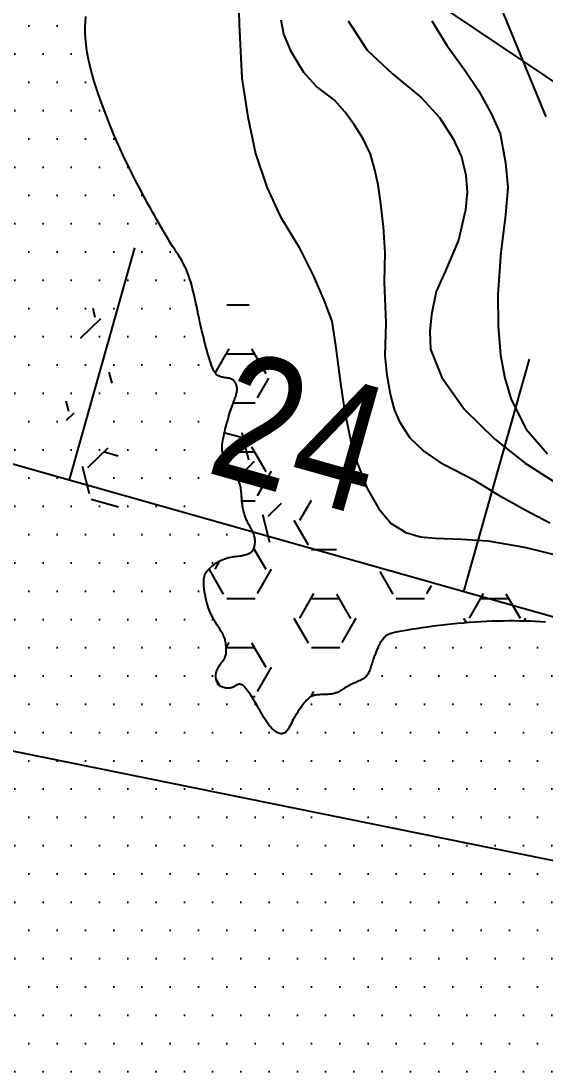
# Model space of a CAD drawing. Header units: millimetres. Extents: x 548366 to 1117317, y 7446967 to 14899125.
# Drawn here: x 553749.5 to 553896.7, y 7455449.2 to 7455742.7 of the extents above; entities that cross this region are included whole.
import ezdxf
from ezdxf.enums import TextEntityAlignment as Align

# ---------------------------------------------------------------- set-up
doc = ezdxf.new("R2010")
doc.units = ezdxf.units.MM
doc.header["$MEASUREMENT"] = 0
for name, color, linetype in [('AFLORAMENTO_ROCHOSO', 32, 'Continuous'), ('CURVA_INTERMEDIÁRIA', 32, 'Continuous'), ('CURVA_MESTRA', 36, 'Continuous'), ('HACHURA_OCEANO', 131, 'Continuous'), ('OCEANO', 5, 'Continuous'), ('RADIAIS', 222, 'Continuous')]:
    doc.layers.add(name, color=color, linetype=linetype)
doc.styles.add('ar_n', font='ARIALN.TTF', dxfattribs={"height": 30})
pattern_1 = [(0, (0, 0), (3.96875, 7.9375), [0, -7.9375])]
pattern_2 = [(0, (0, 0), (0, 13.74815), [7.9375, -15.875]), (120, (0, 0), (-11.906247155, -6.874075), [7.9375, -15.875]), (60, (7.938, 0), (-11.906247155, 6.874075), [7.9375, -15.875])]

msp = doc.modelspace()

# ---------------------------------------------------------------- hatches: boundary and pattern name
at = {"layer": 'AFLORAMENTO_ROCHOSO'}
h = msp.add_hatch(dxfattribs=at)
h.set_pattern_fill('HEX', color=256, scale=2.5, angle=-15.7732, style=0)
h.set_pattern_definition([(344.22679222, (-2005847.746, 431182.314), (3.737163357, 13.230466298), [7.9375, -15.875]), (104.22679222, (-2005847.746, 431182.314), (-13.326501597, -3.378754744), [7.9375, -15.875]), (44.22679222, (-2005840.107, 431180.156), (-9.58933824, 9.851711554), [7.9375, -15.875])])
h.paths.add_polyline_path([(553777.26, 7455616.6), (553774.8, 7455639.78), (553779.42, 7455658.38), (553779.89, 7455659.71), (553771.17, 7455664.76), (553771.08, 7455664.57), (553770.15, 7455662.68), (553769.29, 7455660.93), (553768.51, 7455659.31), (553767.78, 7455657.78), (553767.12, 7455656.34), (553766.5, 7455654.96), (553765.93, 7455653.61), (553765.39, 7455652.28), (553764.88, 7455650.94), (553764.4, 7455649.58), (553763.94, 7455648.16), (553763.52, 7455646.68), (553763.14, 7455645.11), (553762.82, 7455643.43), (553762.55, 7455641.61), (553762.35, 7455639.65), (553762.23, 7455637.51), (553762.18, 7455635.2), (553762.21, 7455632.73), (553762.31, 7455630.15), (553762.46, 7455627.51), (553762.65, 7455624.85), (553762.89, 7455622.21), (553763.16, 7455619.64), (553763.45, 7455617.16), (553763.75, 7455614.83), (553764.07, 7455612.64), (553764.39, 7455610.58), (553764.72, 7455608.65), (553765.04, 7455606.83), (553765.37, 7455605.12), (553765.46, 7455604.67), (553777.99, 7455606.29)])
h = msp.add_hatch(dxfattribs=at)
h.set_pattern_fill('HEX', color=256, scale=2.5, style=0)
h.set_pattern_definition(pattern_2)
h.paths.add_polyline_path([(553834.72, 7455600.84), (553832.28, 7455605.47), (553824.85, 7455622.16), (553818.67, 7455636.99), (553819.9, 7455651.21), (553812.21, 7455665.68), (553799.28, 7455660.56), (553799.32, 7455660.37), (553799.55, 7455659.28), (553799.8, 7455658.15), (553800.07, 7455656.96), (553800.35, 7455655.72), (553800.66, 7455654.44), (553800.98, 7455653.16), (553801.3, 7455651.88), (553801.63, 7455650.65), (553801.94, 7455649.48), (553802.25, 7455648.4), (553802.54, 7455647.45), (553802.81, 7455646.62), (553803.05, 7455645.93), (553803.28, 7455645.35), (553803.49, 7455644.87), (553803.69, 7455644.47), (553803.88, 7455644.15), (553804.06, 7455643.88), (553804.23, 7455643.65), (553804.41, 7455643.46), (553804.58, 7455643.29), (553804.76, 7455643.15), (553804.95, 7455643.03), (553805.15, 7455642.93), (553805.37, 7455642.84), (553805.62, 7455642.77), (553805.89, 7455642.7), (553806.2, 7455642.65), (553806.52, 7455642.6), (553806.86, 7455642.55), (553807.21, 7455642.5), (553807.56, 7455642.45), (553807.89, 7455642.38), (553808.21, 7455642.31), (553808.51, 7455642.21), (553808.89, 7455642.05), (553809.29, 7455641.75), (553809.58, 7455641.41), (553809.81, 7455641.03), (553809.99, 7455640.63), (553810.11, 7455640.22), (553810.19, 7455639.81), (553810.23, 7455639.4), (553810.22, 7455638.98), (553810.16, 7455638.55), (553810.07, 7455638.19), (553810.01, 7455637.94), (553809.92, 7455637.66), (553809.83, 7455637.36), (553809.72, 7455637.04), (553809.59, 7455636.69), (553809.46, 7455636.32), (553809.31, 7455635.92), (553809.16, 7455635.49), (553809, 7455635.04), (553808.83, 7455634.57), (553808.66, 7455634.08), (553808.48, 7455633.56), (553808.31, 7455633.02), (553808.13, 7455632.46), (553807.95, 7455631.88), (553807.77, 7455631.28), (553807.6, 7455630.66), (553807.42, 7455630.03), (553807.25, 7455629.38), (553807.07, 7455628.72), (553806.91, 7455628.05), (553806.75, 7455627.39), (553806.6, 7455626.73), (553806.46, 7455626.09), (553806.34, 7455625.47), (553806.23, 7455624.89), (553806.14, 7455624.35), (553806.07, 7455623.85), (553806.02, 7455623.4), (553806, 7455622.97), (553806, 7455622.55), (553806.04, 7455622.14), (553806.11, 7455621.72), (553806.21, 7455621.29), (553806.35, 7455620.83), (553806.53, 7455620.33), (553806.75, 7455619.8), (553806.99, 7455619.26), (553807.25, 7455618.71), (553807.52, 7455618.17), (553807.8, 7455617.64), (553808.08, 7455617.14), (553808.35, 7455616.69), (553808.61, 7455616.28), (553808.85, 7455615.91), (553809.08, 7455615.59), (553809.3, 7455615.29), (553809.51, 7455615.03), (553809.71, 7455614.78), (553809.89, 7455614.55), (553810.07, 7455614.33), (553810.24, 7455614.11), (553810.4, 7455613.89), (553810.55, 7455613.67), (553810.69, 7455613.44), (553810.81, 7455613.19), (553810.93, 7455612.93), (553811.03, 7455612.65), (553811.12, 7455612.34), (553811.19, 7455612), (553811.25, 7455611.64), (553811.3, 7455611.26), (553811.35, 7455610.86), (553811.38, 7455610.44), (553811.42, 7455610.01), (553811.45, 7455609.58), (553811.49, 7455609.14), (553811.52, 7455608.71), (553811.56, 7455608.27), (553811.6, 7455607.84), (553811.65, 7455607.42), (553811.7, 7455607), (553811.76, 7455606.6), (553811.82, 7455606.21), (553811.88, 7455605.83), (553811.96, 7455605.47), (553812.03, 7455605.12), (553812.12, 7455604.79), (553812.21, 7455604.47), (553812.3, 7455604.16), (553812.4, 7455603.85), (553812.51, 7455603.55), (553812.62, 7455603.25), (553812.74, 7455602.95), (553812.86, 7455602.65), (553813, 7455602.35), (553813.13, 7455602.05), (553813.28, 7455601.75), (553813.43, 7455601.44), (553813.59, 7455601.14), (553813.76, 7455600.83), (553813.94, 7455600.51), (553814.12, 7455600.2), (553814.3, 7455599.88), (553814.47, 7455599.56), (553814.64, 7455599.24), (553814.8, 7455598.91), (553814.93, 7455598.58), (553815.05, 7455598.25), (553815.14, 7455597.91), (553815.21, 7455597.58), (553815.25, 7455597.24), (553815.28, 7455596.91), (553815.28, 7455596.58), (553815.27, 7455596.26), (553815.24, 7455595.94), (553815.2, 7455595.64), (553815.15, 7455595.35), (553815.09, 7455595.07), (553815.01, 7455594.8), (553814.91, 7455594.54), (553814.73, 7455594.18), (553814.41, 7455593.76), (553814.1, 7455593.5), (553813.87, 7455593.34), (553813.62, 7455593.2), (553813.34, 7455593.07), (553813.05, 7455592.96), (553812.74, 7455592.86), (553812.41, 7455592.77), (553812.07, 7455592.69), (553811.72, 7455592.63), (553811.35, 7455592.57), (553810.98, 7455592.52), (553810.59, 7455592.47), (553810.19, 7455592.42), (553809.77, 7455592.37), (553809.35, 7455592.31), (553808.9, 7455592.23), (553808.45, 7455592.14), (553807.98, 7455592.04), (553807.5, 7455591.92), (553807.02, 7455591.77), (553806.53, 7455591.61), (553806.04, 7455591.41), (553805.55, 7455591.19), (553805.06, 7455590.94), (553804.58, 7455590.66), (553804.11, 7455590.36), (553803.66, 7455590.03), (553803.23, 7455589.69), (553802.82, 7455589.34), (553802.44, 7455588.98), (553802.1, 7455588.62), (553801.8, 7455588.27), (553801.55, 7455587.93), (553801.34, 7455587.59), (553801.17, 7455587.23), (553801.04, 7455586.85), (553800.95, 7455586.42), (553800.9, 7455585.94), (553800.87, 7455585.4), (553800.88, 7455584.77), (553800.92, 7455584.06), (553800.99, 7455583.28), (553801.09, 7455582.43), (553801.23, 7455581.53), (553801.41, 7455580.61), (553801.63, 7455579.67), (553801.89, 7455578.73), (553802.2, 7455577.81), (553802.56, 7455576.91), (553802.95, 7455576.06), (553803.37, 7455575.24), (553803.8, 7455574.47), (553804.23, 7455573.74), (553804.65, 7455573.07), (553805.04, 7455572.45), (553805.39, 7455571.9), (553805.7, 7455571.41), (553805.96, 7455570.97), (553806.18, 7455570.58), (553806.36, 7455570.22), (553806.51, 7455569.9), (553806.64, 7455569.59), (553806.75, 7455569.29), (553806.83, 7455568.99), (553806.91, 7455568.69), (553806.97, 7455568.37), (553807.02, 7455568.05), (553807.07, 7455567.73), (553807.1, 7455567.41), (553807.13, 7455567.09), (553807.15, 7455566.77), (553807.17, 7455566.46), (553807.18, 7455566.16), (553807.19, 7455565.77)])
h = msp.add_hatch(dxfattribs=at)
h.set_pattern_fill('HEX', color=256, scale=2.5, angle=-15.7732, style=0)
h.set_pattern_definition([(344.22679222, (-2005808.826, 431214.863), (3.737163357, 13.230466298), [7.9375, -15.875]), (104.22679222, (-2005808.826, 431214.863), (-13.326501597, -3.378754744), [7.9375, -15.875]), (44.22679222, (-2005801.188, 431212.705), (-9.58933824, 9.851711554), [7.9375, -15.875])])
h.paths.add_polyline_path([(553817.87, 7455625.55), (553816.91, 7455638.84), (553804.38, 7455637.22), (553804.61, 7455636.07), (553804.92, 7455634.55), (553805.22, 7455633.12), (553805.51, 7455631.77), (553805.79, 7455630.47), (553806.07, 7455629.22), (553806.35, 7455627.99), (553806.63, 7455626.78), (553806.92, 7455625.57), (553807.21, 7455624.35), (553807.52, 7455623.11), (553807.83, 7455621.85), (553808.15, 7455620.59), (553808.47, 7455619.34), (553808.79, 7455618.12), (553809.11, 7455616.94), (553809.43, 7455615.81), (553809.74, 7455614.74), (553810.04, 7455613.74), (553810.33, 7455612.81), (553810.61, 7455611.92), (553810.86, 7455611.07), (553811.23, 7455609.76), (553811.58, 7455608.1), (553811.75, 7455606.75), (553811.83, 7455605.79), (553811.88, 7455604.81), (553811.9, 7455603.8), (553811.9, 7455602.77), (553811.88, 7455601.74), (553811.85, 7455600.71), (553811.8, 7455599.67), (553811.75, 7455598.65), (553811.69, 7455597.63), (553811.62, 7455596.6), (553811.55, 7455595.56), (553811.49, 7455594.68), (553825.33, 7455596.09), (553824.06, 7455601.97)])
h = msp.add_hatch(dxfattribs=at)
h.set_pattern_fill('HEX', color=256, scale=2.5, style=0)
h.set_pattern_definition(pattern_2)
h.paths.add_polyline_path([(553856.43, 7455571.36), (553857.66, 7455571.58), (553859.02, 7455571.81), (553860, 7455571.96), (553860, 7455584.74), (553857.02, 7455585.08), (553838.46, 7455593.73), (553834.72, 7455600.84), (553807.2, 7455565.78), (553807.14, 7455564.8), (553806.79, 7455563.92), (553806.33, 7455563.22), (553805.99, 7455562.77), (553805.78, 7455562.48), (553805.57, 7455562.19), (553805.36, 7455561.9), (553805.17, 7455561.61), (553804.99, 7455561.31), (553804.82, 7455561), (553804.67, 7455560.69), (553804.55, 7455560.36), (553804.44, 7455560.03), (553804.35, 7455559.68), (553804.29, 7455559.32), (553804.26, 7455558.94), (553804.26, 7455558.55), (553804.29, 7455558.17), (553804.35, 7455557.79), (553804.44, 7455557.42), (553804.57, 7455557.06), (553804.74, 7455556.74), (553804.95, 7455556.44), (553805.2, 7455556.18), (553805.49, 7455555.96), (553805.8, 7455555.78), (553806.13, 7455555.62), (553806.47, 7455555.51), (553806.81, 7455555.42), (553807.14, 7455555.36), (553807.46, 7455555.33), (553807.76, 7455555.33), (553808.03, 7455555.35), (553808.29, 7455555.39), (553808.52, 7455555.45), (553808.74, 7455555.52), (553808.95, 7455555.6), (553809.13, 7455555.69), (553809.31, 7455555.78), (553809.47, 7455555.88), (553809.63, 7455555.97), (553810.17, 7455556.28), (553810.88, 7455556.53), (553811.7, 7455556.3), (553812.47, 7455555.56), (553813.13, 7455554.72), (553813.64, 7455554), (553814.17, 7455553.2), (553814.78, 7455552.27), (553815.37, 7455551.3), (553815.9, 7455550.4), (553816.36, 7455549.57), (553816.68, 7455548.99), (553817.01, 7455548.39), (553817.36, 7455547.78), (553817.72, 7455547.16), (553818.09, 7455546.56), (553818.47, 7455545.98), (553818.85, 7455545.44), (553819.24, 7455544.93), (553819.63, 7455544.48), (553820.01, 7455544.07), (553820.4, 7455543.72), (553820.78, 7455543.4), (553821.15, 7455543.14), (553821.5, 7455542.93), (553821.85, 7455542.77), (553822.18, 7455542.65), (553822.5, 7455542.59), (553822.8, 7455542.58), (553823.09, 7455542.61), (553823.36, 7455542.7), (553823.63, 7455542.84), (553823.88, 7455543.02), (553824.11, 7455543.26), (553824.34, 7455543.54), (553824.56, 7455543.88), (553824.78, 7455544.25), (553825, 7455544.66), (553825.23, 7455545.1), (553825.64, 7455545.92), (553826.14, 7455546.84), (553826.79, 7455547.9), (553827.48, 7455548.97), (553828.16, 7455549.95), (553828.79, 7455550.83), (553829.43, 7455551.66), (553830.15, 7455552.45), (553830.96, 7455553.03), (553831.9, 7455553.38), (553832.96, 7455553.52), (553833.89, 7455553.56), (553834.93, 7455553.59), (553835.3, 7455553.61), (553835.68, 7455553.63), (553836.06, 7455553.65), (553836.43, 7455553.68), (553836.79, 7455553.72), (553837.14, 7455553.77), (553837.47, 7455553.84), (553837.79, 7455553.92), (553838.09, 7455554.02), (553838.38, 7455554.14), (553838.65, 7455554.27), (553838.91, 7455554.42), (553839.16, 7455554.58), (553839.42, 7455554.75), (553840.08, 7455555.2), (553840.82, 7455555.65), (553841.85, 7455556.19), (553842.78, 7455556.63), (553843.36, 7455556.9), (553843.72, 7455557.06), (553844.08, 7455557.23), (553844.44, 7455557.39), (553844.78, 7455557.56), (553845.1, 7455557.73), (553845.41, 7455557.9), (553845.7, 7455558.08), (553845.97, 7455558.27), (553846.21, 7455558.47), (553846.44, 7455558.68), (553846.64, 7455558.9), (553846.83, 7455559.14), (553847.01, 7455559.4), (553847.16, 7455559.67), (553847.31, 7455559.96), (553847.45, 7455560.28), (553847.58, 7455560.61), (553847.7, 7455560.96), (553847.81, 7455561.31), (553847.92, 7455561.67), (553848.02, 7455562.03), (553848.25, 7455562.8), (553848.53, 7455563.66), (553848.84, 7455564.48), (553849.22, 7455565.49), (553849.51, 7455566.2), (553849.88, 7455567), (553850.36, 7455567.9), (553850.94, 7455568.82), (553851.6, 7455569.67), (553852.31, 7455570.26), (553853.41, 7455570.68), (553854.48, 7455570.96), (553855.36, 7455571.15)])
h = msp.add_hatch(dxfattribs=at)
h.set_pattern_fill('HEX', color=256, scale=2.5, style=0)
h.set_pattern_definition(pattern_2)
h.paths.add_polyline_path([(553987.54, 7455560.35), (553977.02, 7455565.3), (553964.65, 7455565.92), (553957.23, 7455566.53), (553942.38, 7455572.1), (553931.87, 7455578.9), (553919.5, 7455580.13), (553910.22, 7455581.99), (553896.61, 7455583.84), (553878.67, 7455582.6), (553860, 7455584.74), (553860, 7455571.96), (553860.51, 7455572.04), (553862.08, 7455572.28), (553863.71, 7455572.5), (553865.39, 7455572.73), (553867.08, 7455572.94), (553868.78, 7455573.14), (553870.46, 7455573.32), (553872.13, 7455573.48), (553873.79, 7455573.64), (553875.44, 7455573.77), (553877.08, 7455573.89), (553878.7, 7455573.99), (553880.3, 7455574.07), (553881.88, 7455574.14), (553883.45, 7455574.18), (553885, 7455574.21), (553886.53, 7455574.23), (553888.05, 7455574.23), (553889.55, 7455574.21), (553891.04, 7455574.18), (553892.52, 7455574.14), (553893.98, 7455574.08), (553895.44, 7455574), (553896.88, 7455573.9), (553898.3, 7455573.75), (553899.72, 7455573.56), (553901.12, 7455573.32), (553902.51, 7455573.01), (553903.89, 7455572.63), (553905.26, 7455572.18), (553906.61, 7455571.65), (553907.93, 7455571.07), (553909.22, 7455570.42), (553910.48, 7455569.73), (553911.69, 7455569.01), (553912.85, 7455568.25), (553913.96, 7455567.48), (553915.01, 7455566.69), (553916, 7455565.9), (553916.93, 7455565.13), (553917.8, 7455564.4), (553918.62, 7455563.71), (553919.38, 7455563.08), (553920.1, 7455562.52), (553920.76, 7455562.05), (553921.37, 7455561.69), (553921.96, 7455561.39), (553922.52, 7455561.15), (553923.09, 7455560.94), (553924.07, 7455560.56), (553925.31, 7455559.98), (553926.46, 7455559.27), (553927.33, 7455558.67), (553928.28, 7455557.98), (553929.3, 7455557.19), (553930.37, 7455556.31), (553931.51, 7455555.36), (553932.71, 7455554.33), (553933.96, 7455553.24), (553935.26, 7455552.08), (553936.63, 7455550.89), (553938.09, 7455549.66), (553939.66, 7455548.43), (553941.36, 7455547.21), (553943.21, 7455546.01), (553945.22, 7455544.86), (553947.43, 7455543.77), (553949.83, 7455542.75), (553952.4, 7455541.81), (553955.11, 7455540.95), (553957.92, 7455540.14), (553960.78, 7455539.4), (553963.68, 7455538.72), (553966.56, 7455538.08), (553969.39, 7455537.5), (553972.13, 7455536.95), (553974.77, 7455536.44), (553977.28, 7455535.95), (553979.63, 7455535.46), (553981.81, 7455534.96), (553983.78, 7455534.45), (553985.53, 7455533.9), (553987.04, 7455533.32), (553988.28, 7455532.68), (553990.63, 7455549.85)])
at = {"layer": 'HACHURA_OCEANO'}
h = msp.add_hatch(dxfattribs=at)
h.set_pattern_fill('DOTS', color=256, scale=5, style=0)
h.set_pattern_definition(pattern_1)
h.paths.add_polyline_path([(553788.36, 7455685.71), (553787.72, 7455686.83), (553787.09, 7455687.95), (553786.48, 7455689.04), (553785.87, 7455690.13), (553785.27, 7455691.22), (553784.67, 7455692.32), (553784.06, 7455693.45), (553783.44, 7455694.62), (553782.79, 7455695.85), (553782.11, 7455697.14), (553781.4, 7455698.51), (553780.66, 7455699.97), (553779.88, 7455701.53), (553779.07, 7455703.19), (553778.23, 7455704.96), (553777.36, 7455706.85), (553776.46, 7455708.88), (553775.53, 7455711.04), (553774.58, 7455713.34), (553773.62, 7455715.75), (553772.68, 7455718.22), (553771.77, 7455720.73), (553770.9, 7455723.23), (553770.11, 7455725.68), (553769.42, 7455728.05), (553768.83, 7455730.29), (553768.37, 7455732.38), (553768.03, 7455734.32), (553767.79, 7455736.14), (553767.65, 7455737.85), (553767.58, 7455739.46), (553767.58, 7455741), (553767.64, 7455742.49), (553767.73, 7455743.93), (553767.86, 7455745.36), (553768.02, 7455746.79), (553768.2, 7455748.24), (553768.42, 7455749.74), (553768.67, 7455751.31), (553768.95, 7455752.97), (553769.26, 7455754.75), (553769.61, 7455756.66), (553769.99, 7455758.73), (553770.4, 7455760.93), (553770.82, 7455763.22), (553771.24, 7455765.57), (553771.66, 7455767.94), (553772.07, 7455770.3), (553772.44, 7455772.61), (553772.78, 7455774.85), (553773.08, 7455776.98), (553773.33, 7455778.98), (553773.54, 7455780.85), (553773.71, 7455782.59), (553773.84, 7455784.17), (553773.94, 7455785.6), (553774, 7455786.85), (553774.03, 7455787.94), (553774.03, 7455788.84), (553774, 7455789.58), (553773.95, 7455790.17), (553773.88, 7455790.64), (553773.79, 7455791), (553773.7, 7455791.28), (553773.59, 7455791.5), (553773.48, 7455791.67), (553773.36, 7455791.81), (553773.24, 7455791.94), (553773.1, 7455792.04), (553772.94, 7455792.12), (553772.74, 7455792.19), (553772.51, 7455792.25), (553772.24, 7455792.29), (553771.91, 7455792.32), (553771.52, 7455792.35), (553771.09, 7455792.37), (553770.62, 7455792.37), (553770.12, 7455792.37), (553769.6, 7455792.36), (553769.07, 7455792.33), (553768.54, 7455792.3), (553768.03, 7455792.24), (553767.53, 7455792.18), (553767, 7455792.1), (553766.41, 7455792.01), (553765.69, 7455791.92), (553764.82, 7455791.82), (553763.73, 7455791.72), (553762.39, 7455791.62), (553760.74, 7455791.53), (553758.76, 7455791.45), (553756.49, 7455791.37), (553753.96, 7455791.29), (553751.23, 7455791.23), (553748.35, 7455791.16), (553745.36, 7455791.1), (553742.32, 7455791.04), (553739.28, 7455790.98), (553736.27, 7455790.92), (553733.3, 7455790.86), (553730.36, 7455790.8), (553727.43, 7455790.75), (553724.52, 7455790.7), (553721.61, 7455790.66), (553718.69, 7455790.62), (553715.76, 7455790.58), (553712.81, 7455790.56), (553709.86, 7455790.54), (553706.92, 7455790.52), (553704.01, 7455790.51), (553701.15, 7455790.51), (553698.35, 7455790.5), (553695.64, 7455790.5), (553693.03, 7455790.5), (553690.53, 7455790.5), (553688.12, 7455790.5), (553685.76, 7455790.48), (553683.43, 7455790.45), (553681.09, 7455790.41), (553678.71, 7455790.34), (553676.26, 7455790.24), (553673.71, 7455790.11), (553671.03, 7455789.94), (553668.22, 7455789.74), (553665.29, 7455789.5), (553662.24, 7455789.22), (553659.08, 7455788.9), (553655.82, 7455788.55), (553652.45, 7455788.16), (553649, 7455787.74), (553645.44, 7455787.27), (553641.79, 7455786.77), (553638.01, 7455786.22), (553634.1, 7455785.63), (553630.04, 7455784.98), (553625.81, 7455784.29), (553621.4, 7455783.54), (553616.79, 7455782.73), (553613.42, 7455782.12), (553621.9, 7455621.64), (553806.21, 7455621.29), (553806.06, 7455621.94), (553805.99, 7455622.74), (553806.03, 7455623.59), (553806.14, 7455624.35), (553806.23, 7455624.89), (553806.34, 7455625.47), (553806.46, 7455626.09), (553806.6, 7455626.73), (553806.75, 7455627.39), (553806.91, 7455628.05), (553807.07, 7455628.72), (553807.25, 7455629.38), (553807.42, 7455630.03), (553807.6, 7455630.66), (553807.77, 7455631.28), (553807.95, 7455631.88), (553808.22, 7455632.74), (553808.57, 7455633.82), (553808.9, 7455634.77), (553809.16, 7455635.49), (553809.31, 7455635.92), (553809.46, 7455636.32), (553809.59, 7455636.69), (553809.72, 7455637.04), (553809.83, 7455637.36), (553809.92, 7455637.66), (553810.01, 7455637.94), (553810.07, 7455638.19), (553810.13, 7455638.43), (553810.17, 7455638.66), (553810.2, 7455638.88), (553810.22, 7455639.09), (553810.23, 7455639.3), (553810.22, 7455639.5), (553810.2, 7455639.71), (553810.17, 7455639.92), (553810.13, 7455640.12), (553810.08, 7455640.32), (553810.02, 7455640.53), (553809.94, 7455640.73), (553809.86, 7455640.92), (553809.76, 7455641.12), (553809.65, 7455641.31), (553809.52, 7455641.49), (553809.37, 7455641.66), (553809.19, 7455641.82), (553808.99, 7455641.97), (553808.77, 7455642.1), (553808.51, 7455642.21), (553808.21, 7455642.31), (553807.89, 7455642.38), (553807.56, 7455642.45), (553807.21, 7455642.5), (553806.86, 7455642.55), (553806.29, 7455642.63), (553805.73, 7455642.73), (553805.13, 7455642.91), (553804.58, 7455643.27), (553804.14, 7455643.76), (553803.78, 7455644.29), (553803.39, 7455645.08), (553803.05, 7455645.93), (553802.81, 7455646.62), (553802.54, 7455647.45), (553802.25, 7455648.4), (553801.94, 7455649.48), (553801.63, 7455650.65), (553801.3, 7455651.88), (553800.98, 7455653.16), (553800.66, 7455654.44), (553800.35, 7455655.72), (553800.07, 7455656.96), (553799.8, 7455658.15), (553799.55, 7455659.28), (553799.32, 7455660.37), (553799.09, 7455661.42), (553798.88, 7455662.44), (553798.66, 7455663.45), (553798.44, 7455664.45), (553798.22, 7455665.45), (553797.98, 7455666.45), (553797.73, 7455667.46), (553797.47, 7455668.46), (553797.19, 7455669.44), (553796.89, 7455670.41), (553796.58, 7455671.34), (553796.24, 7455672.24), (553795.88, 7455673.09), (553795.5, 7455673.9), (553795.1, 7455674.67), (553794.67, 7455675.41), (553794.22, 7455676.16), (553793.74, 7455676.91), (553793.23, 7455677.69), (553792.7, 7455678.51), (553792.13, 7455679.38), (553791.54, 7455680.33), (553790.93, 7455681.33), (553790.3, 7455682.38), (553789.66, 7455683.47), (553789.01, 7455684.58)])
h = msp.add_hatch(dxfattribs=at)
h.set_pattern_fill('DOTS', color=256, scale=5, style=0)
h.set_pattern_definition(pattern_1)
h.paths.add_polyline_path([(553860, 7455571.96), (553859.02, 7455571.81), (553857.66, 7455571.58), (553856.43, 7455571.36), (553855.36, 7455571.15), (553854.48, 7455570.96), (553853.75, 7455570.77), (553853.17, 7455570.59), (553852.71, 7455570.41), (553852.34, 7455570.23), (553852.04, 7455570.03), (553851.79, 7455569.82), (553851.57, 7455569.6), (553851.35, 7455569.34), (553851.14, 7455569.07), (553850.93, 7455568.79), (553850.73, 7455568.49), (553850.54, 7455568.18), (553850.35, 7455567.87), (553850.18, 7455567.57), (553850.02, 7455567.27), (553849.88, 7455566.98), (553849.74, 7455566.7), (553849.62, 7455566.43), (553849.5, 7455566.16), (553849.39, 7455565.89), (553849.28, 7455565.63), (553849.18, 7455565.37), (553849.08, 7455565.1), (553848.97, 7455564.83), (553848.87, 7455564.56), (553848.76, 7455564.28), (553848.65, 7455563.99), (553848.55, 7455563.69), (553848.44, 7455563.38), (553848.34, 7455563.06), (553848.23, 7455562.73), (553848.13, 7455562.39), (553848.02, 7455562.03), (553847.85, 7455561.44), (553847.63, 7455560.76), (553847.38, 7455560.1), (553847.09, 7455559.52), (553846.66, 7455558.89), (553846.1, 7455558.37), (553845.58, 7455558), (553844.97, 7455557.65), (553844.31, 7455557.33), (553843.72, 7455557.06), (553843.36, 7455556.9), (553842.99, 7455556.73), (553842.62, 7455556.56), (553842.25, 7455556.38), (553841.89, 7455556.21), (553841.53, 7455556.03), (553841.19, 7455555.84), (553840.85, 7455555.66), (553840.53, 7455555.48), (553840.23, 7455555.29), (553839.95, 7455555.11), (553839.68, 7455554.92), (553839.24, 7455554.62), (553838.76, 7455554.33), (553838.23, 7455554.06), (553837.65, 7455553.87), (553836.98, 7455553.74), (553836.27, 7455553.66), (553835.53, 7455553.62), (553834.91, 7455553.59), (553834.52, 7455553.58), (553834.14, 7455553.57), (553833.76, 7455553.56), (553833.39, 7455553.54), (553833.04, 7455553.52), (553832.7, 7455553.48), (553832.38, 7455553.44), (553832.08, 7455553.39), (553831.8, 7455553.33), (553831.55, 7455553.25), (553831.3, 7455553.16), (553831.07, 7455553.06), (553830.86, 7455552.94), (553830.65, 7455552.81), (553830.45, 7455552.66), (553830.25, 7455552.5), (553830.05, 7455552.32), (553829.84, 7455552.11), (553829.63, 7455551.88), (553829.41, 7455551.62), (553829.17, 7455551.32), (553828.92, 7455550.99), (553828.64, 7455550.61), (553828.33, 7455550.19), (553828.01, 7455549.73), (553827.67, 7455549.24), (553827.32, 7455548.72), (553826.97, 7455548.19), (553826.64, 7455547.65), (553826.31, 7455547.12), (553826, 7455546.59), (553825.72, 7455546.07), (553825.47, 7455545.57), (553825.23, 7455545.1), (553824.86, 7455544.38), (553824.44, 7455543.67), (553824, 7455543.11), (553823.5, 7455542.74), (553822.95, 7455542.57), (553822.35, 7455542.6), (553821.68, 7455542.82), (553820.96, 7455543.25), (553820.2, 7455543.87), (553819.43, 7455544.69), (553818.85, 7455545.44), (553818.47, 7455545.98), (553818.09, 7455546.56), (553817.72, 7455547.16), (553817.36, 7455547.78), (553817.01, 7455548.39), (553816.68, 7455548.99), (553816.36, 7455549.57), (553816.05, 7455550.12), (553815.77, 7455550.62), (553815.5, 7455551.08), (553815.25, 7455551.51), (553815, 7455551.91), (553814.76, 7455552.3), (553814.52, 7455552.67), (553814.28, 7455553.04), (553814.04, 7455553.4), (553813.79, 7455553.77), (553813.53, 7455554.15), (553813.27, 7455554.51), (553813.02, 7455554.87), (553812.76, 7455555.2), (553812.51, 7455555.5), (553812.26, 7455555.77), (553812.02, 7455555.99), (553811.8, 7455556.17), (553811.58, 7455556.3), (553811.38, 7455556.39), (553811.19, 7455556.44), (553811, 7455556.47), (553810.83, 7455556.46), (553810.66, 7455556.44), (553810.5, 7455556.4), (553810.35, 7455556.35), (553810.21, 7455556.29), (553810.06, 7455556.22), (553809.92, 7455556.14), (553809.78, 7455556.05), (553809.4, 7455555.83), (553808.92, 7455555.58), (553808.28, 7455555.37), (553807.61, 7455555.32), (553806.97, 7455555.38), (553806.28, 7455555.55), (553805.62, 7455555.86), (553805.05, 7455556.3), (553804.64, 7455556.88), (553804.38, 7455557.58), (553804.26, 7455558.35), (553804.26, 7455559.13), (553804.38, 7455559.85), (553804.6, 7455560.52), (553804.89, 7455561.15), (553805.25, 7455561.74), (553805.62, 7455562.27), (553805.99, 7455562.77), (553806.2, 7455563.05), (553806.4, 7455563.33), (553806.58, 7455563.61), (553806.75, 7455563.88), (553806.88, 7455564.16), (553806.99, 7455564.44), (553807.07, 7455564.72), (553807.13, 7455565), (553807.17, 7455565.28), (553807.19, 7455565.57), (553807.19, 7455565.86), (553807.18, 7455566.16), (553807.17, 7455566.46), (553807.15, 7455566.77), (553807.13, 7455567.09), (553807.1, 7455567.41), (553807.07, 7455567.73), (553807.02, 7455568.05), (553806.97, 7455568.37), (553806.91, 7455568.69), (553806.83, 7455568.99), (553806.75, 7455569.29), (553806.64, 7455569.59), (553806.51, 7455569.9), (553806.36, 7455570.22), (553806.18, 7455570.58), (553805.96, 7455570.97), (553805.7, 7455571.41), (553805.39, 7455571.9), (553805.04, 7455572.45), (553804.65, 7455573.07), (553804.23, 7455573.74), (553803.8, 7455574.47), (553803.37, 7455575.24), (553802.95, 7455576.06), (553802.56, 7455576.91), (553802.2, 7455577.81), (553801.89, 7455578.73), (553801.63, 7455579.67), (553801.41, 7455580.61), (553801.23, 7455581.53), (553801.09, 7455582.43), (553800.99, 7455583.28), (553800.92, 7455584.06), (553800.88, 7455584.77), (553800.87, 7455585.4), (553800.91, 7455586.21), (553801.09, 7455587.05), (553801.42, 7455587.75), (553801.93, 7455588.44), (553802.62, 7455589.16), (553803.44, 7455589.87), (553804.35, 7455590.53), (553805.29, 7455591.08), (553806.27, 7455591.52), (553807.25, 7455591.85), (553808.2, 7455592.1), (553809.1, 7455592.27), (553809.91, 7455592.39), (553810.59, 7455592.47), (553810.98, 7455592.52), (553811.35, 7455592.57), (553811.72, 7455592.63), (553812.07, 7455592.69), (553812.41, 7455592.77), (553812.74, 7455592.86), (553813.05, 7455592.96), (553813.34, 7455593.07), (553813.62, 7455593.2), (553813.87, 7455593.34), (553814.1, 7455593.5), (553814.31, 7455593.68), (553814.5, 7455593.87), (553814.65, 7455594.08), (553814.79, 7455594.3), (553814.91, 7455594.54), (553815.01, 7455594.8), (553815.09, 7455595.07), (553815.15, 7455595.35), (553815.2, 7455595.64), (553815.24, 7455595.94), (553815.27, 7455596.26), (553815.28, 7455596.58), (553815.28, 7455596.91), (553815.25, 7455597.24), (553815.21, 7455597.58), (553815.14, 7455597.91), (553815.05, 7455598.25), (553814.93, 7455598.58), (553814.8, 7455598.91), (553814.64, 7455599.24), (553814.47, 7455599.56), (553814.3, 7455599.88), (553814.12, 7455600.2), (553813.81, 7455600.73), (553813.51, 7455601.29), (553813.2, 7455601.9), (553812.93, 7455602.5), (553812.68, 7455603.1), (553812.45, 7455603.71), (553812.25, 7455604.32), (553812.07, 7455604.96), (553811.92, 7455605.64), (553811.79, 7455606.39), (553811.68, 7455607.19), (553811.58, 7455608.04), (553811.5, 7455608.89), (553811.45, 7455609.58), (553811.42, 7455610.01), (553811.38, 7455610.44), (553811.35, 7455610.86), (553811.3, 7455611.26), (553811.25, 7455611.64), (553811.19, 7455612), (553811.12, 7455612.34), (553811.03, 7455612.65), (553810.93, 7455612.93), (553810.81, 7455613.19), (553810.69, 7455613.44), (553810.55, 7455613.67), (553810.4, 7455613.89), (553810.24, 7455614.11), (553810.07, 7455614.33), (553809.89, 7455614.55), (553809.56, 7455614.96), (553809.18, 7455615.45), (553808.72, 7455616.09), (553808.22, 7455616.9), (553807.66, 7455617.9), (553807.25, 7455618.71), (553806.99, 7455619.26), (553806.75, 7455619.8), (553806.42, 7455620.61), (553806.21, 7455621.29), (553621.9, 7455621.64), (553632.94, 7455412.75), (553860, 7455412.75)])
h = msp.add_hatch(dxfattribs=at)
h.set_pattern_fill('DOTS', color=256, scale=5, style=0)
h.set_pattern_definition(pattern_1)
h.paths.add_polyline_path([(553915.11, 7455566.6), (553915.01, 7455566.69), (553913.96, 7455567.48), (553912.85, 7455568.25), (553911.69, 7455569.01), (553910.48, 7455569.73), (553909.22, 7455570.42), (553907.93, 7455571.07), (553906.61, 7455571.65), (553905.26, 7455572.18), (553903.89, 7455572.63), (553902.51, 7455573.01), (553901.12, 7455573.32), (553899.72, 7455573.56), (553898.3, 7455573.75), (553896.88, 7455573.9), (553895.44, 7455574), (553893.98, 7455574.08), (553892.52, 7455574.14), (553891.04, 7455574.18), (553889.55, 7455574.21), (553888.05, 7455574.23), (553886.53, 7455574.23), (553885, 7455574.21), (553883.45, 7455574.18), (553881.88, 7455574.14), (553880.3, 7455574.07), (553878.7, 7455573.99), (553877.08, 7455573.89), (553875.44, 7455573.77), (553873.79, 7455573.64), (553872.13, 7455573.48), (553870.46, 7455573.32), (553868.78, 7455573.14), (553867.08, 7455572.94), (553865.39, 7455572.73), (553863.71, 7455572.5), (553862.08, 7455572.28), (553860.51, 7455572.04), (553860, 7455571.96), (553860, 7455412.75), (553942.42, 7455412.75)])
h.paths.add_polyline_path([(554046, 7455449.01), (554044.11, 7455450.72), (554042.35, 7455452.4), (554040.72, 7455454.02), (554039.27, 7455455.58), (554038, 7455457.08), (554036.93, 7455458.51), (554036.01, 7455459.87), (554035.17, 7455461.19), (554034.33, 7455462.49), (554033.45, 7455463.77), (554032.43, 7455465.07), (554031.23, 7455466.39), (554029.76, 7455467.75), (554027.99, 7455469.16), (554025.95, 7455470.62), (554023.71, 7455472.12), (554021.31, 7455473.64), (554018.83, 7455475.19), (554016.33, 7455476.74), (554013.85, 7455478.29), (554011.47, 7455479.82), (554009.22, 7455481.34), (554007.12, 7455482.83), (554005.15, 7455484.28), (554003.29, 7455485.69), (554001.53, 7455487.05), (553999.87, 7455488.36), (553998.28, 7455489.6), (553996.76, 7455490.77), (553995.3, 7455491.87), (553993.9, 7455492.91), (553992.58, 7455493.9), (553991.33, 7455494.85), (553990.18, 7455495.77), (553989.13, 7455496.68), (553988.18, 7455497.59), (553987.36, 7455498.51), (553986.67, 7455499.45), (553986.09, 7455500.41), (553985.82, 7455500.98), (553923.75, 7455517.92), (553942.42, 7455412.75), (554118.69, 7455412.75), (554117.78, 7455413.12), (554114.16, 7455414.59), (554110.52, 7455416.06), (554106.91, 7455417.51), (554103.32, 7455418.91), (554099.8, 7455420.26), (554096.36, 7455421.53), (554093.02, 7455422.71), (554089.8, 7455423.78), (554086.7, 7455424.78), (554083.71, 7455425.73), (554080.83, 7455426.66), (554078.05, 7455427.61), (554075.37, 7455428.6), (554072.76, 7455429.67), (554070.24, 7455430.85), (554067.79, 7455432.16), (554065.4, 7455433.59), (554063.07, 7455435.12), (554060.8, 7455436.74), (554058.57, 7455438.43), (554056.39, 7455440.17), (554054.24, 7455441.94), (554052.12, 7455443.72), (554050.02, 7455445.5), (554047.97, 7455447.27)])

# ---------------------------------------------------------------- linework, layer by layer
at = {"layer": 'CURVA_INTERMEDIÁRIA'}
for points, elevation in [([(553810.44, 7455755.62), (553810.77, 7455741.78), (553811.56, 7455726.63), (553813.28, 7455715.78), (553815.37, 7455705.53), (553818.54, 7455696), (553822.45, 7455687.7), (553827.55, 7455679.26), (553831.69, 7455671.06), (553834.62, 7455664.31), (553836.82, 7455658.41), (553837.82, 7455651.54), (553839.33, 7455640.24), (553840.35, 7455633.42), (553842.71, 7455621.84), (553846.65, 7455611.66), (553850.01, 7455605.73), (553853.5, 7455601.62), (553857.61, 7455599.08), (553861.72, 7455597.88), (553865.96, 7455597.52), (553873.23, 7455597.18), (553880.62, 7455596.71), (553890.98, 7455595), (553902, 7455592.25)], 10), ([(553898.04, 7455601.67), (553891.14, 7455605.33), (553884.38, 7455609.13), (553877.05, 7455613.57), (553868.15, 7455618.18), (553862.47, 7455622.1), (553858.79, 7455625.58), (553856.07, 7455629.92), (553854.39, 7455633.58), (553853.32, 7455637.92), (553852.33, 7455643.14), (553851.85, 7455648.76), (553852.06, 7455657.89), (553851.66, 7455669.47), (553851.8, 7455677.73), (553851.34, 7455684.94), (553850.52, 7455692.08), (553849.81, 7455696.69), (553848.93, 7455700.87), (553847.69, 7455705.31), (553845.67, 7455709.58), (553843.22, 7455713.41), (553840.51, 7455717.24), (553837.58, 7455720.51), (553832.53, 7455724.28), (553828.95, 7455728.28), (553825.53, 7455733.95), (553823.34, 7455739), (553822.58, 7455742.91)], 20), ([(553841.43, 7455742.77), (553846.72, 7455734.47), (553853.89, 7455727.83), (553861.93, 7455721.21), (553867.11, 7455715.65), (553870.94, 7455709.58), (553873.28, 7455704.6), (553874.46, 7455699.45), (553874.81, 7455694.63), (553874.33, 7455689.65), (553872.37, 7455681.18), (553868.75, 7455672.54), (553866.11, 7455666.73), (553864.81, 7455660.33), (553864.33, 7455655.52), (553864.52, 7455650.54), (553867.71, 7455642.57), (553874.07, 7455633.61), (553882.58, 7455625.31), (553891.09, 7455618.51), (553902.58, 7455611.2)], 30), ([(553864.96, 7455742.74), (553869.26, 7455735.77), (553874.18, 7455728.89), (553878.05, 7455723.17), (553881.56, 7455716.7), (553884.08, 7455711.13), (553885.58, 7455702.89), (553886.23, 7455695.95), (553885.63, 7455688.24), (553884.3, 7455677.67), (553883.47, 7455665.99), (553883.51, 7455657.04), (553884.17, 7455648.83), (553885.45, 7455642.41), (553887.22, 7455636.44), (553891.37, 7455628.12), (553897.37, 7455621.16)], 40)]:
    msp.add_lwpolyline(points, dxfattribs=dict(at, elevation=elevation))
at = {"layer": 'CURVA_MESTRA', "elevation": 50}
msp.add_lwpolyline([(553897.03, 7455715.78), (553883.96, 7455747.6)], dxfattribs=at)
at = {"layer": 'OCEANO', "ltscale": 2.5}
msp.add_lwpolyline([(553896.88, 7455573.9), (553895.44, 7455574), (553893.98, 7455574.08), (553892.52, 7455574.14), (553891.04, 7455574.18), (553889.55, 7455574.21), (553888.05, 7455574.23), (553886.53, 7455574.23), (553885, 7455574.21), (553883.45, 7455574.18), (553881.88, 7455574.14), (553880.3, 7455574.07), (553878.7, 7455573.99), (553877.08, 7455573.89), (553875.44, 7455573.77), (553873.79, 7455573.64), (553872.13, 7455573.48), (553870.46, 7455573.32), (553868.78, 7455573.14), (553867.08, 7455572.94), (553865.39, 7455572.73), (553863.71, 7455572.5), (553862.08, 7455572.28), (553860.51, 7455572.04), (553859.02, 7455571.81), (553857.66, 7455571.58), (553856.43, 7455571.36), (553855.36, 7455571.15), (553854.48, 7455570.96), (553853.75, 7455570.77), (553853.17, 7455570.59), (553852.71, 7455570.41), (553852.34, 7455570.23), (553852.04, 7455570.03), (553851.79, 7455569.82), (553851.57, 7455569.6), (553851.35, 7455569.34), (553851.14, 7455569.07), (553850.93, 7455568.79), (553850.73, 7455568.49), (553850.54, 7455568.18), (553850.35, 7455567.87), (553850.18, 7455567.57), (553850.02, 7455567.27), (553849.88, 7455566.98), (553849.74, 7455566.7), (553849.62, 7455566.43), (553849.5, 7455566.16), (553849.39, 7455565.89), (553849.28, 7455565.63), (553849.18, 7455565.37), (553849.08, 7455565.1), (553848.97, 7455564.83), (553848.87, 7455564.56), (553848.76, 7455564.28), (553848.65, 7455563.99), (553848.55, 7455563.69), (553848.44, 7455563.38), (553848.34, 7455563.06), (553848.23, 7455562.73), (553848.13, 7455562.39), (553848.02, 7455562.03), (553847.92, 7455561.67), (553847.81, 7455561.31), (553847.7, 7455560.96), (553847.58, 7455560.61), (553847.45, 7455560.28), (553847.31, 7455559.96), (553847.16, 7455559.67), (553847.01, 7455559.4), (553846.83, 7455559.14), (553846.64, 7455558.9), (553846.44, 7455558.68), (553846.21, 7455558.47), (553845.97, 7455558.27), (553845.7, 7455558.08), (553845.41, 7455557.9), (553845.1, 7455557.73), (553844.78, 7455557.56), (553844.44, 7455557.39), (553844.08, 7455557.23), (553843.72, 7455557.06), (553843.36, 7455556.9), (553842.99, 7455556.73), (553842.62, 7455556.56), (553842.25, 7455556.38), (553841.89, 7455556.21), (553841.53, 7455556.03), (553841.19, 7455555.84), (553840.85, 7455555.66), (553840.53, 7455555.48), (553840.23, 7455555.29), (553839.95, 7455555.11), (553839.68, 7455554.92), (553839.42, 7455554.75), (553839.16, 7455554.58), (553838.91, 7455554.42), (553838.65, 7455554.27), (553838.38, 7455554.14), (553838.09, 7455554.02), (553837.79, 7455553.92), (553837.47, 7455553.84), (553837.14, 7455553.77), (553836.79, 7455553.72), (553836.43, 7455553.68), (553836.06, 7455553.65), (553835.68, 7455553.63), (553835.3, 7455553.61), (553834.91, 7455553.59), (553834.52, 7455553.58), (553834.14, 7455553.57), (553833.76, 7455553.56), (553833.39, 7455553.54), (553833.04, 7455553.52), (553832.7, 7455553.48), (553832.38, 7455553.44), (553832.08, 7455553.39), (553831.8, 7455553.33), (553831.55, 7455553.25), (553831.3, 7455553.16), (553831.07, 7455553.06), (553830.86, 7455552.94), (553830.65, 7455552.81), (553830.45, 7455552.66), (553830.25, 7455552.5), (553830.05, 7455552.32), (553829.84, 7455552.11), (553829.63, 7455551.88), (553829.41, 7455551.62), (553829.17, 7455551.32), (553828.92, 7455550.99), (553828.64, 7455550.61), (553828.33, 7455550.19), (553828.01, 7455549.73), (553827.67, 7455549.24), (553827.32, 7455548.72), (553826.97, 7455548.19), (553826.64, 7455547.65), (553826.31, 7455547.12), (553826, 7455546.59), (553825.72, 7455546.07), (553825.47, 7455545.57), (553825.23, 7455545.1), (553825, 7455544.66), (553824.78, 7455544.25), (553824.56, 7455543.88), (553824.34, 7455543.54), (553824.11, 7455543.26), (553823.88, 7455543.02), (553823.63, 7455542.84), (553823.36, 7455542.7), (553823.09, 7455542.61), (553822.8, 7455542.58), (553822.5, 7455542.59), (553822.18, 7455542.65), (553821.85, 7455542.77), (553821.5, 7455542.93), (553821.15, 7455543.14), (553820.78, 7455543.4), (553820.4, 7455543.72), (553820.01, 7455544.07), (553819.63, 7455544.48), (553819.24, 7455544.93), (553818.85, 7455545.44), (553818.47, 7455545.98), (553818.09, 7455546.56), (553817.72, 7455547.16), (553817.36, 7455547.78), (553817.01, 7455548.39), (553816.68, 7455548.99), (553816.36, 7455549.57), (553816.05, 7455550.12), (553815.77, 7455550.62), (553815.5, 7455551.08), (553815.25, 7455551.51), (553815, 7455551.91), (553814.76, 7455552.3), (553814.52, 7455552.67), (553814.28, 7455553.04), (553814.04, 7455553.4), (553813.79, 7455553.77), (553813.53, 7455554.15), (553813.27, 7455554.51), (553813.02, 7455554.87), (553812.76, 7455555.2), (553812.51, 7455555.5), (553812.26, 7455555.77), (553812.02, 7455555.99), (553811.8, 7455556.17), (553811.58, 7455556.3), (553811.38, 7455556.39), (553811.19, 7455556.44), (553811, 7455556.47), (553810.83, 7455556.46), (553810.66, 7455556.44), (553810.5, 7455556.4), (553810.35, 7455556.35), (553810.21, 7455556.29), (553810.06, 7455556.22), (553809.92, 7455556.14), (553809.78, 7455556.05), (553809.63, 7455555.97), (553809.47, 7455555.88), (553809.31, 7455555.78), (553809.13, 7455555.69), (553808.95, 7455555.6), (553808.74, 7455555.52), (553808.52, 7455555.45), (553808.29, 7455555.39), (553808.03, 7455555.35), (553807.76, 7455555.33), (553807.46, 7455555.33), (553807.14, 7455555.36), (553806.81, 7455555.42), (553806.47, 7455555.51), (553806.13, 7455555.62), (553805.8, 7455555.78), (553805.49, 7455555.96), (553805.2, 7455556.18), (553804.95, 7455556.44), (553804.74, 7455556.74), (553804.57, 7455557.06), (553804.44, 7455557.42), (553804.35, 7455557.79), (553804.29, 7455558.17), (553804.26, 7455558.55), (553804.26, 7455558.94), (553804.29, 7455559.32), (553804.35, 7455559.68), (553804.44, 7455560.03), (553804.55, 7455560.36), (553804.67, 7455560.69), (553804.82, 7455561), (553804.99, 7455561.31), (553805.17, 7455561.61), (553805.36, 7455561.9), (553805.57, 7455562.19), (553805.78, 7455562.48), (553805.99, 7455562.77), (553806.2, 7455563.05), (553806.4, 7455563.33), (553806.58, 7455563.61), (553806.75, 7455563.88), (553806.88, 7455564.16), (553806.99, 7455564.44), (553807.07, 7455564.72), (553807.13, 7455565), (553807.17, 7455565.28), (553807.19, 7455565.57), (553807.19, 7455565.86), (553807.18, 7455566.16), (553807.17, 7455566.46), (553807.15, 7455566.77), (553807.13, 7455567.09), (553807.1, 7455567.41), (553807.07, 7455567.73), (553807.02, 7455568.05), (553806.97, 7455568.37), (553806.91, 7455568.69), (553806.83, 7455568.99), (553806.75, 7455569.29), (553806.64, 7455569.59), (553806.51, 7455569.9), (553806.36, 7455570.22), (553806.18, 7455570.58), (553805.96, 7455570.97), (553805.7, 7455571.41), (553805.39, 7455571.9), (553805.04, 7455572.45), (553804.65, 7455573.07), (553804.23, 7455573.74), (553803.8, 7455574.47), (553803.37, 7455575.24), (553802.95, 7455576.06), (553802.56, 7455576.91), (553802.2, 7455577.81), (553801.89, 7455578.73), (553801.63, 7455579.67), (553801.41, 7455580.61), (553801.23, 7455581.53), (553801.09, 7455582.43), (553800.99, 7455583.28), (553800.92, 7455584.06), (553800.88, 7455584.77), (553800.87, 7455585.4), (553800.9, 7455585.94), (553800.95, 7455586.42), (553801.04, 7455586.85), (553801.17, 7455587.23), (553801.34, 7455587.59), (553801.55, 7455587.93), (553801.8, 7455588.27), (553802.1, 7455588.62), (553802.44, 7455588.98), (553802.82, 7455589.34), (553803.23, 7455589.69), (553803.66, 7455590.03), (553804.11, 7455590.36), (553804.58, 7455590.66), (553805.06, 7455590.94), (553805.55, 7455591.19), (553806.04, 7455591.41), (553806.53, 7455591.61), (553807.02, 7455591.77), (553807.5, 7455591.92), (553807.98, 7455592.04), (553808.45, 7455592.14), (553808.9, 7455592.23), (553809.35, 7455592.31), (553809.77, 7455592.37), (553810.19, 7455592.42), (553810.59, 7455592.47), (553810.98, 7455592.52), (553811.35, 7455592.57), (553811.72, 7455592.63), (553812.07, 7455592.69), (553812.41, 7455592.77), (553812.74, 7455592.86), (553813.05, 7455592.96), (553813.34, 7455593.07), (553813.62, 7455593.2), (553813.87, 7455593.34), (553814.1, 7455593.5), (553814.31, 7455593.68), (553814.5, 7455593.87), (553814.65, 7455594.08), (553814.79, 7455594.3), (553814.91, 7455594.54), (553815.01, 7455594.8), (553815.09, 7455595.07), (553815.15, 7455595.35), (553815.2, 7455595.64), (553815.24, 7455595.94), (553815.27, 7455596.26), (553815.28, 7455596.58), (553815.28, 7455596.91), (553815.25, 7455597.24), (553815.21, 7455597.58), (553815.14, 7455597.91), (553815.05, 7455598.25), (553814.93, 7455598.58), (553814.8, 7455598.91), (553814.64, 7455599.24), (553814.47, 7455599.56), (553814.3, 7455599.88), (553814.12, 7455600.2), (553813.94, 7455600.51), (553813.76, 7455600.83), (553813.59, 7455601.14), (553813.43, 7455601.44), (553813.28, 7455601.75), (553813.13, 7455602.05), (553813, 7455602.35), (553812.86, 7455602.65), (553812.74, 7455602.95), (553812.62, 7455603.25), (553812.51, 7455603.55), (553812.4, 7455603.85), (553812.3, 7455604.16), (553812.21, 7455604.47), (553812.12, 7455604.79), (553812.03, 7455605.12), (553811.96, 7455605.47), (553811.88, 7455605.83), (553811.82, 7455606.21), (553811.76, 7455606.6), (553811.7, 7455607), (553811.65, 7455607.42), (553811.6, 7455607.84), (553811.56, 7455608.27), (553811.52, 7455608.71), (553811.49, 7455609.14), (553811.45, 7455609.58), (553811.42, 7455610.01), (553811.38, 7455610.44), (553811.35, 7455610.86), (553811.3, 7455611.26), (553811.25, 7455611.64), (553811.19, 7455612), (553811.12, 7455612.34), (553811.03, 7455612.65), (553810.93, 7455612.93), (553810.81, 7455613.19), (553810.69, 7455613.44), (553810.55, 7455613.67), (553810.4, 7455613.89), (553810.24, 7455614.11), (553810.07, 7455614.33), (553809.89, 7455614.55), (553809.71, 7455614.78), (553809.51, 7455615.03), (553809.3, 7455615.29), (553809.08, 7455615.59), (553808.85, 7455615.91), (553808.61, 7455616.28), (553808.35, 7455616.69), (553808.08, 7455617.14), (553807.8, 7455617.64), (553807.52, 7455618.17), (553807.25, 7455618.71), (553806.99, 7455619.26), (553806.75, 7455619.8), (553806.53, 7455620.33), (553806.35, 7455620.83), (553806.21, 7455621.29), (553806.11, 7455621.72), (553806.04, 7455622.14), (553806, 7455622.55), (553806, 7455622.97), (553806.02, 7455623.4), (553806.07, 7455623.85), (553806.14, 7455624.35), (553806.23, 7455624.89), (553806.34, 7455625.47), (553806.46, 7455626.09), (553806.6, 7455626.73), (553806.75, 7455627.39), (553806.91, 7455628.05), (553807.07, 7455628.72), (553807.25, 7455629.38), (553807.42, 7455630.03), (553807.6, 7455630.66), (553807.77, 7455631.28), (553807.95, 7455631.88), (553808.13, 7455632.46), (553808.31, 7455633.02), (553808.48, 7455633.56), (553808.66, 7455634.08), (553808.83, 7455634.57), (553809, 7455635.04), (553809.16, 7455635.49), (553809.31, 7455635.92), (553809.46, 7455636.32), (553809.59, 7455636.69), (553809.72, 7455637.04), (553809.83, 7455637.36), (553809.92, 7455637.66), (553810.01, 7455637.94), (553810.07, 7455638.19), (553810.13, 7455638.43), (553810.17, 7455638.66), (553810.2, 7455638.88), (553810.22, 7455639.09), (553810.23, 7455639.3), (553810.22, 7455639.5), (553810.2, 7455639.71), (553810.17, 7455639.92), (553810.13, 7455640.12), (553810.08, 7455640.32), (553810.02, 7455640.53), (553809.94, 7455640.73), (553809.86, 7455640.92), (553809.76, 7455641.12), (553809.65, 7455641.31), (553809.52, 7455641.49), (553809.37, 7455641.66), (553809.19, 7455641.82), (553808.99, 7455641.97), (553808.77, 7455642.1), (553808.51, 7455642.21), (553808.21, 7455642.31), (553807.89, 7455642.38), (553807.56, 7455642.45), (553807.21, 7455642.5), (553806.86, 7455642.55), (553806.52, 7455642.6), (553806.2, 7455642.65), (553805.89, 7455642.7), (553805.62, 7455642.77), (553805.37, 7455642.84), (553805.15, 7455642.93), (553804.95, 7455643.03), (553804.76, 7455643.15), (553804.58, 7455643.29), (553804.41, 7455643.46), (553804.23, 7455643.65), (553804.06, 7455643.88), (553803.88, 7455644.15), (553803.69, 7455644.47), (553803.49, 7455644.87), (553803.28, 7455645.35), (553803.05, 7455645.93), (553802.81, 7455646.62), (553802.54, 7455647.45), (553802.25, 7455648.4), (553801.94, 7455649.48), (553801.63, 7455650.65), (553801.3, 7455651.88), (553800.98, 7455653.16), (553800.66, 7455654.44), (553800.35, 7455655.72), (553800.07, 7455656.96), (553799.8, 7455658.15), (553799.55, 7455659.28), (553799.32, 7455660.37), (553799.09, 7455661.42), (553798.88, 7455662.44), (553798.66, 7455663.45), (553798.44, 7455664.45), (553798.22, 7455665.45), (553797.98, 7455666.45), (553797.73, 7455667.46), (553797.47, 7455668.46), (553797.19, 7455669.44), (553796.89, 7455670.41), (553796.58, 7455671.34), (553796.24, 7455672.24), (553795.88, 7455673.09), (553795.5, 7455673.9), (553795.1, 7455674.67), (553794.67, 7455675.41), (553794.22, 7455676.16), (553793.74, 7455676.91), (553793.23, 7455677.69), (553792.7, 7455678.51), (553792.13, 7455679.38), (553791.54, 7455680.33), (553790.93, 7455681.33), (553790.3, 7455682.38), (553789.66, 7455683.47), (553789.01, 7455684.58), (553788.36, 7455685.71), (553787.72, 7455686.83), (553787.09, 7455687.95), (553786.48, 7455689.04), (553785.87, 7455690.13), (553785.27, 7455691.22), (553784.67, 7455692.32), (553784.06, 7455693.45), (553783.44, 7455694.62), (553782.79, 7455695.85), (553782.11, 7455697.14), (553781.4, 7455698.51), (553780.66, 7455699.97), (553779.88, 7455701.53), (553779.07, 7455703.19), (553778.23, 7455704.96), (553777.36, 7455706.85), (553776.46, 7455708.88), (553775.53, 7455711.04), (553774.58, 7455713.34), (553773.62, 7455715.75), (553772.68, 7455718.22), (553771.77, 7455720.73), (553770.9, 7455723.23), (553770.11, 7455725.68), (553769.42, 7455728.05), (553768.83, 7455730.29), (553768.37, 7455732.38), (553768.03, 7455734.32), (553767.79, 7455736.14), (553767.65, 7455737.85), (553767.58, 7455739.46), (553767.58, 7455741), (553767.64, 7455742.49), (553767.73, 7455743.93)], dxfattribs=at)
at = {"layer": 'RADIAIS', "linetype": 'Continuous', "ltscale": 2.5}
for p, q in [((553430.65, 7455707.73), (554095.4, 7455519.96)), ((553781.44, 7455679.03), (553763.02, 7455613.84)), ((553781.44, 7455679.03), (553763.02, 7455613.84)), ((553892.23, 7455647.74), (553873.82, 7455582.55)), ((553892.23, 7455647.74), (553873.82, 7455582.55))]:
    msp.add_line(p, q, dxfattribs=at)
for points in [[(550217.95, 7458204.63), (558509.48, 7452620.87)], [(559262.31, 7454419.92), (549465.15, 7456405.57)]]:
    msp.add_lwpolyline(points, dxfattribs=at)
for radius in [4998.2, 3998.56, 2998.91, 1999.28, 999.64]:
    msp.add_circle((554363.71, 7455412.75), radius, dxfattribs=at)
msp.add_point((553873.86, 7455512.03), dxfattribs=at)

# ---------------------------------------------------------------- texts
at = {"layer": 'RADIAIS', "linetype": 'Continuous', "ltscale": 2.5, "style": 'ar_n'}
msp.add_text('24', height=36, rotation=344.2268, dxfattribs=at).set_placement((553823.06, 7455609.92), align=Align.CENTER)

doc.saveas('drawing.dxf')
